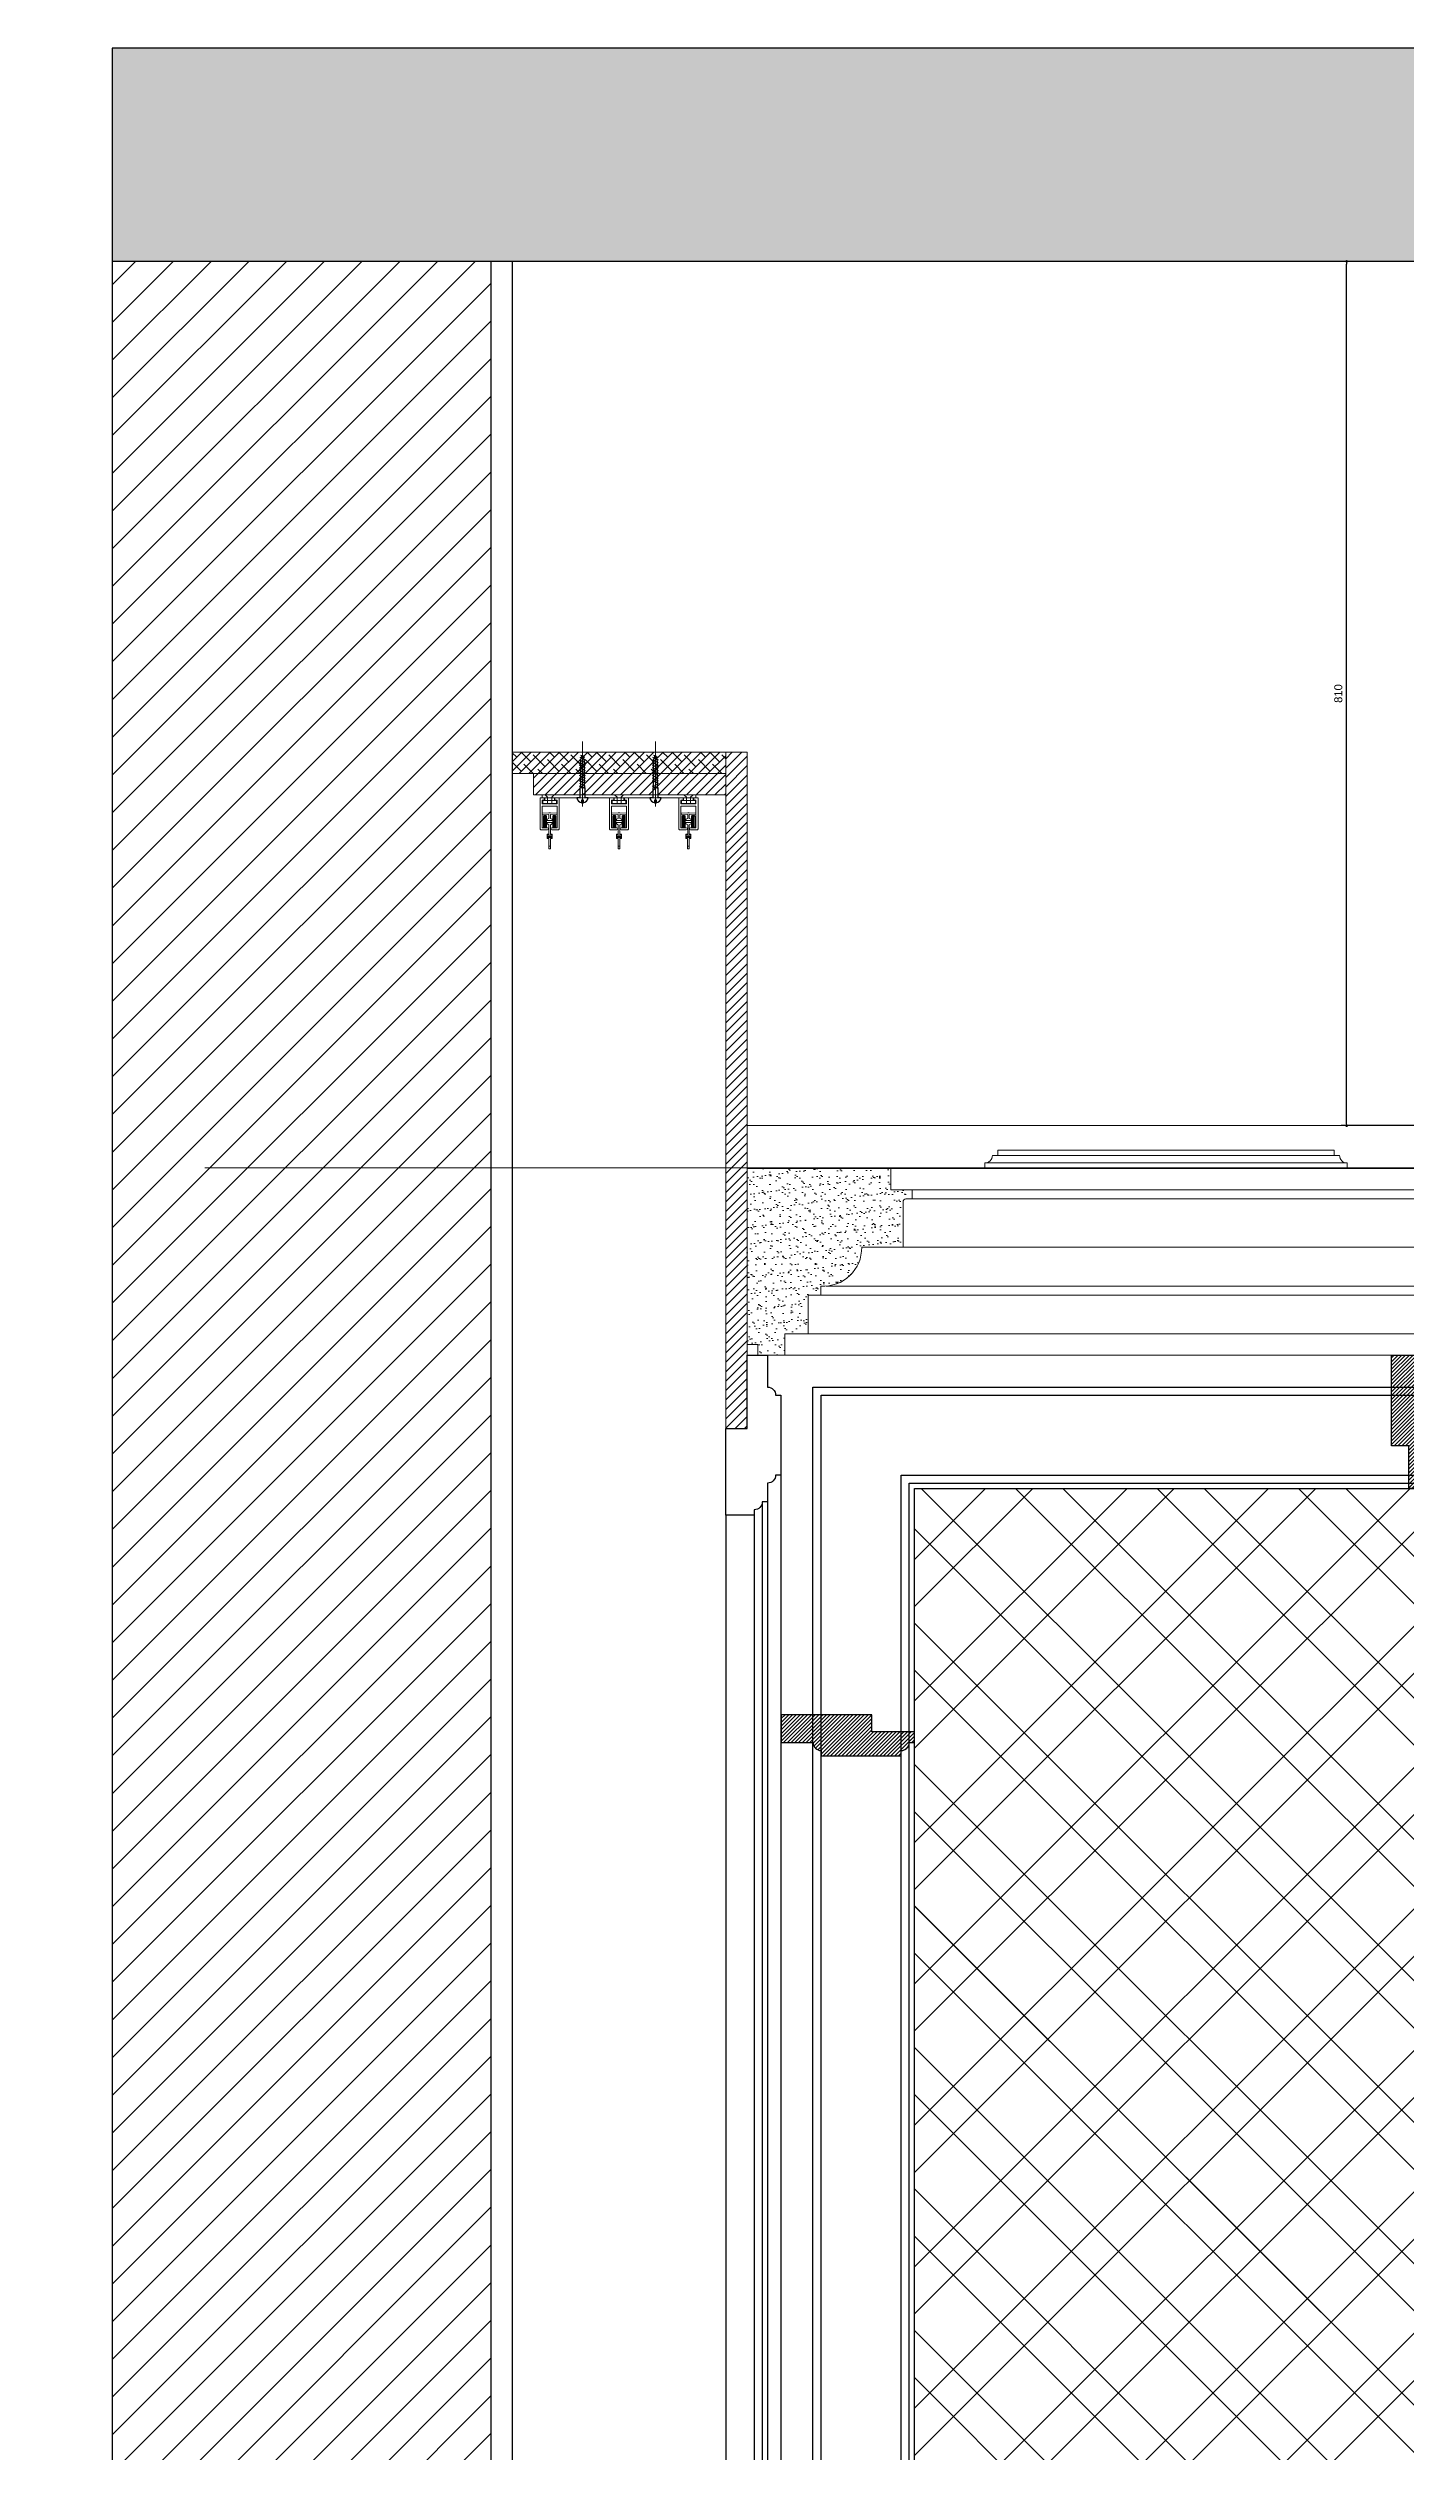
# Model space of a CAD drawing. Header units: millimetres. Extents: x -10942 to 92711, y -16583 to 30009.
# Drawn here: x 2688 to 3960, y 20959 to 23212 of the extents above; entities that cross this region are included whole.
import ezdxf

# ---------------------------------------------------------------- set-up
doc = ezdxf.new("R2010")
doc.units = ezdxf.units.MM
doc.header["$LTSCALE"] = 1000
doc.header["$MEASUREMENT"] = 0
doc.linetypes.add('DASHED', pattern=[0.75, 0.5, -0.25])
doc.linetypes.add('HIDDEN', pattern=[0.375, 0.25, -0.125])
for name, color, linetype in [('8', 8, 'Continuous'), ('A-Hidden', 8, 'HIDDEN'), ('Calliper Gypsum  Elevation', 31, 'Continuous'), ('Layer3', 3, 'Continuous'), ('Layer7', 8, 'Continuous')]:
    doc.layers.add(name, color=color, linetype=linetype)
doc.layers.add('GRC', color=41, linetype='Continuous', lineweight=0)
doc.layers.add('Wood treillis', color=111, linetype='Continuous', lineweight=0)
doc.layers.add('Stone-GRG', color=7, linetype='Continuous', lineweight=0, true_color=0xfff2cc)
doc.styles.get("Standard").update_dxf_attribs({"font": 'arial.ttf'})
doc.dimstyles.new('chester 5', dxfattribs={"dimscale": 0.05, "dimtxt": 150, "dimasz": 50, "dimexe": 100, "dimexo": 0, "dimgap": 80, "dimtad": 1, "dimdec": 0, "dimzin": 0, "dimdsep": 46, "dimtxsty": 'Standard', "dimblk": 'DOT', "dimcen": 100, "dimclrd": 1, "dimclre": 1, "dimclrt": 3, "dimadec": 0, "dimazin": 0, "dimtfac": 1, "dimtdec": 0, "dimtofl": 0, "dimtmove": 0, "dimatfit": 3, "dimfxl": 1, "dimtolj": 1, "dimtzin": 0, "dimlwd": -1, "dimarcsym": 0})

# ---------------------------------------------------------------- blocks, each defined once
blk = doc.blocks.new('curtain box 21')
at = {"lineweight": 0}
for p, q in [((3862.1, 3149.7), (3856.5, 3152.3)), ((3924.7, 3149.7), (3930.3, 3152.3)), ((3830.7, 3103.8), (3826, 3103.8)), ((3830.7, 3102.6), (3826, 3102.6)), ((3830.7, 3101.5), (3826, 3101.5)), ((3895.7, 3103.8), (3891, 3103.8)), ((3895.7, 3102.6), (3891, 3102.6)), ((3895.7, 3101.5), (3891, 3101.5)), ((3960.7, 3103.8), (3956, 3103.8)), ((3960.7, 3102.6), (3956, 3102.6)), ((3960.7, 3101.5), (3956, 3101.5))]:
    blk.add_line(p, q, dxfattribs=at)
at = {"color": 1, "lineweight": 0}
for p, q in [((3823.5, 3122.3), (3823.5, 3110.7)), ((3824.5, 3122.3), (3824.5, 3110.7)), ((3832.3, 3122.3), (3832.3, 3110.7)), ((3833.2, 3122.3), (3833.2, 3110.7)), ((3888.5, 3122.3), (3888.5, 3110.7)), ((3889.5, 3122.3), (3889.5, 3110.7)), ((3897.3, 3122.3), (3897.3, 3110.7)), ((3898.2, 3122.3), (3898.2, 3110.7)), ((3953.5, 3122.3), (3953.5, 3110.7)), ((3954.5, 3122.3), (3954.5, 3110.7)), ((3962.3, 3122.3), (3962.3, 3110.7)), ((3963.2, 3122.3), (3963.2, 3110.7))]:
    blk.add_line(p, q, dxfattribs=at)
at = {"color": 4, "lineweight": 0}
for points in [[(3859.2, 3130.5), (3859.2, 3191.5)], [(3927.6, 3130.5), (3927.6, 3191.5)]]:
    blk.add_lwpolyline(points, dxfattribs=at)
at = {"color": 1, "lineweight": 0}
for points in [[(3835.4, 3131), (3821.4, 3131), (3821.4, 3110.7), (3826.4, 3110.7, -1), (3826.4, 3108.7), (3820.4, 3108.7, -0.414214), (3819.4, 3109.7), (3819.4, 3138.7), (3823.4, 3138.7), (3823.4, 3136.7), (3821.4, 3136.7), (3821.4, 3133), (3835.4, 3133), (3835.4, 3136.7), (3833.4, 3136.7), (3833.4, 3138.7), (3837.4, 3138.7), (3837.4, 3109.7, -0.414214), (3836.4, 3108.7), (3830.4, 3108.7, -1), (3830.4, 3110.7), (3835.4, 3110.7)], [(3900.4, 3131), (3886.4, 3131), (3886.4, 3110.7), (3891.4, 3110.7, -1), (3891.4, 3108.7), (3885.4, 3108.7, -0.414214), (3884.4, 3109.7), (3884.4, 3138.7), (3888.4, 3138.7), (3888.4, 3136.7), (3886.4, 3136.7), (3886.4, 3133), (3900.4, 3133), (3900.4, 3136.7), (3898.4, 3136.7), (3898.4, 3138.7), (3902.4, 3138.7), (3902.4, 3109.7, -0.414214), (3901.4, 3108.7), (3895.4, 3108.7, -1), (3895.4, 3110.7), (3900.4, 3110.7)], [(3965.4, 3131), (3951.4, 3131), (3951.4, 3110.7), (3956.4, 3110.7, -1), (3956.4, 3108.7), (3950.4, 3108.7, -0.414214), (3949.4, 3109.7), (3949.4, 3138.7), (3953.4, 3138.7), (3953.4, 3136.7), (3951.4, 3136.7), (3951.4, 3133), (3965.4, 3133), (3965.4, 3136.7), (3963.4, 3136.7), (3963.4, 3138.7), (3967.4, 3138.7), (3967.4, 3109.7, -0.414214), (3966.4, 3108.7), (3960.4, 3108.7, -1), (3960.4, 3110.7), (3965.4, 3110.7)], [(3824.5, 3122.3), (3823.5, 3122.3, 0.414214), (3822.5, 3121.3), (3822.5, 3111.7, 0.414214), (3823.5, 3110.7), (3824.5, 3110.7, 0.414214), (3825.5, 3111.7), (3825.5, 3121.3, 0.414214)], [(3832.3, 3122.3), (3833.2, 3122.3, -0.414214), (3834.2, 3121.3), (3834.2, 3111.7, -0.414214), (3833.2, 3110.7), (3832.3, 3110.7, -0.414214), (3831.3, 3111.7), (3831.3, 3121.3, -0.414214)], [(3889.5, 3122.3), (3888.5, 3122.3, 0.414214), (3887.5, 3121.3), (3887.5, 3111.7, 0.414214), (3888.5, 3110.7), (3889.5, 3110.7, 0.414214), (3890.5, 3111.7), (3890.5, 3121.3, 0.414214)], [(3897.3, 3122.3), (3898.2, 3122.3, -0.414214), (3899.2, 3121.3), (3899.2, 3111.7, -0.414214), (3898.2, 3110.7), (3897.3, 3110.7, -0.414214), (3896.3, 3111.7), (3896.3, 3121.3, -0.414214)], [(3954.5, 3122.3), (3953.5, 3122.3, 0.414214), (3952.5, 3121.3), (3952.5, 3111.7, 0.414214), (3953.5, 3110.7), (3954.5, 3110.7, 0.414214), (3955.5, 3111.7), (3955.5, 3121.3, 0.414214)], [(3962.3, 3122.3), (3963.2, 3122.3, -0.414214), (3964.2, 3121.3), (3964.2, 3111.7, -0.414214), (3963.2, 3110.7), (3962.3, 3110.7, -0.414214), (3961.3, 3111.7), (3961.3, 3121.3, -0.414214)]]:
    blk.add_lwpolyline(points, format="xyb", close=True, dxfattribs=at)
at = {"lineweight": 0}
for points in [[(3965.4, 3141.5), (3821.4, 3141.5), (3821.4, 3138.7), (3965.4, 3138.7)], [(3828.4, 3141.5), (3832.6, 3141.5), (3830.3, 3139.4), (3830.3, 3133.5), (3828.4, 3133.5), (3826.4, 3133.5), (3826.4, 3139.4), (3824.1, 3141.5)], [(3893.4, 3141.5), (3897.6, 3141.5), (3895.3, 3139.4), (3895.3, 3133.5), (3893.4, 3133.5), (3891.4, 3133.5), (3891.4, 3139.4), (3889.1, 3141.5)], [(3958.4, 3141.5), (3962.6, 3141.5), (3960.3, 3139.4), (3960.3, 3133.5), (3958.4, 3133.5), (3956.4, 3133.5), (3956.4, 3139.4), (3954.1, 3141.5)], [(3827.6, 3124.8), (3829.1, 3124.8), (3835.3, 3124.4), (3835.3, 3123.5), (3829.1, 3123.1), (3829.1, 3119.5), (3830.8, 3118.6), (3830.8, 3117.5), (3830.8, 3117.5), (3828.4, 3117.5), (3825.9, 3117.5), (3825.9, 3117.5), (3825.9, 3118.6), (3827.6, 3119.5), (3827.6, 3123.1), (3821.4, 3123.5), (3821.4, 3124.4)], [(3892.6, 3124.8), (3894.1, 3124.8), (3900.3, 3124.4), (3900.3, 3123.5), (3894.1, 3123.1), (3894.1, 3119.5), (3895.8, 3118.6), (3895.8, 3117.5), (3895.8, 3117.5), (3893.4, 3117.5), (3890.9, 3117.5), (3890.9, 3117.5), (3890.9, 3118.6), (3892.6, 3119.5), (3892.6, 3123.1), (3886.4, 3123.5), (3886.4, 3124.4)], [(3957.6, 3124.8), (3959.1, 3124.8), (3965.3, 3124.4), (3965.3, 3123.5), (3959.1, 3123.1), (3959.1, 3119.5), (3960.8, 3118.6), (3960.8, 3117.5), (3960.8, 3117.5), (3958.4, 3117.5), (3955.9, 3117.5), (3955.9, 3117.5), (3955.9, 3118.6), (3957.6, 3119.5), (3957.6, 3123.1), (3951.4, 3123.5), (3951.4, 3124.4)]]:
    blk.add_lwpolyline(points, close=True, dxfattribs=at)
at = {"color": 1, "lineweight": 0}
for points in [[(3821.9, 3136.2), (3834.9, 3136.2), (3834.9, 3133.5), (3821.9, 3133.5)], [(3823.9, 3138.7), (3832.9, 3138.7), (3832.9, 3136.2), (3823.9, 3136.2)], [(3886.9, 3136.2), (3899.9, 3136.2), (3899.9, 3133.5), (3886.9, 3133.5)], [(3888.9, 3138.7), (3897.9, 3138.7), (3897.9, 3136.2), (3888.9, 3136.2)], [(3951.9, 3136.2), (3964.9, 3136.2), (3964.9, 3133.5), (3951.9, 3133.5)], [(3953.9, 3138.7), (3962.9, 3138.7), (3962.9, 3136.2), (3953.9, 3136.2)]]:
    blk.add_lwpolyline(points, close=True, dxfattribs=at)
for points in [[(3827.6, 3091.1), (3827.6, 3100.5), (3826, 3100.5), (3826, 3104.8), (3827.6, 3104.8), (3827.6, 3113.6), (3825.9, 3114.5), (3825.9, 3115.6), (3825.9, 3115.6), (3828.4, 3115.6), (3830.8, 3115.6), (3830.8, 3115.6), (3830.8, 3114.5), (3829.1, 3113.6), (3829.1, 3104.8), (3830.7, 3104.8), (3830.7, 3100.5), (3829.2, 3100.5), (3829.2, 3091.1)], [(3892.6, 3091.1), (3892.6, 3100.5), (3891, 3100.5), (3891, 3104.8), (3892.6, 3104.8), (3892.6, 3113.6), (3890.9, 3114.5), (3890.9, 3115.6), (3890.9, 3115.6), (3893.4, 3115.6), (3895.8, 3115.6), (3895.8, 3115.6), (3895.8, 3114.5), (3894.1, 3113.6), (3894.1, 3104.8), (3895.7, 3104.8), (3895.7, 3100.5), (3894.2, 3100.5), (3894.2, 3091.1)], [(3957.6, 3091.1), (3957.6, 3100.5), (3956, 3100.5), (3956, 3104.8), (3957.6, 3104.8), (3957.6, 3113.6), (3955.9, 3114.5), (3955.9, 3115.6), (3955.9, 3115.6), (3958.4, 3115.6), (3960.8, 3115.6), (3960.8, 3115.6), (3960.8, 3114.5), (3959.1, 3113.6), (3959.1, 3104.8), (3960.7, 3104.8), (3960.7, 3100.5), (3959.2, 3100.5), (3959.2, 3091.1)]]:
    blk.add_lwpolyline(points, dxfattribs=at)
at = {"lineweight": 0}
for points in [[(3827.9, 3093.5), (3828.9, 3093.5, -0.414214), (3829.2, 3093.2), (3829.2, 3091.1, -0.414214), (3828.9, 3090.8), (3827.9, 3090.8, -0.414214), (3827.6, 3091.1), (3827.6, 3093.2, -0.414214)], [(3892.9, 3093.5), (3893.9, 3093.5, -0.414214), (3894.2, 3093.2), (3894.2, 3091.1, -0.414214), (3893.9, 3090.8), (3892.9, 3090.8, -0.414214), (3892.6, 3091.1), (3892.6, 3093.2, -0.414214)], [(3957.9, 3093.5), (3958.9, 3093.5, -0.414214), (3959.2, 3093.2), (3959.2, 3091.1, -0.414214), (3958.9, 3090.8), (3957.9, 3090.8, -0.414214), (3957.6, 3091.1), (3957.6, 3093.2, -0.414214)]]:
    blk.add_lwpolyline(points, format="xyb", close=True, dxfattribs=at)
blk = doc.blocks.new('curtain track_3')
for p, q in [((52828.2, -34660.4), (52822.6, -34657.8)), ((52828.2, -34662.8), (52822.6, -34660.2)), ((52828.2, -34665.2), (52822.6, -34662.6)), ((52828.2, -34667.7), (52822.6, -34665.1)), ((52828.2, -34670.1), (52822.6, -34667.5)), ((52828.2, -34672.5), (52822.6, -34669.9)), ((52828.2, -34672.5), (52822.6, -34669.9)), ((52828.2, -34674.9), (52822.6, -34672.3)), ((52828.2, -34657.9), (52823, -34655.5)), ((52827.5, -34655.2), (52823.8, -34653.5)), ((52896.5, -34660.4), (52890.9, -34657.8)), ((52896.5, -34662.8), (52890.9, -34660.2)), ((52896.5, -34665.2), (52890.9, -34662.6)), ((52896.5, -34667.7), (52890.9, -34665.1)), ((52896.5, -34670.1), (52890.9, -34667.5)), ((52896.5, -34672.5), (52890.9, -34669.9)), ((52896.5, -34672.5), (52890.9, -34669.9)), ((52896.5, -34674.9), (52890.9, -34672.3)), ((52896.5, -34657.9), (52891.3, -34655.5)), ((52895.9, -34655.2), (52892.2, -34653.5)), ((52828.2, -34677.4), (52822.6, -34674.8)), ((52828.2, -34679.8), (52822.6, -34677.2)), ((52828.2, -34679.8), (52822.6, -34677.2)), ((52828.2, -34684.6), (52822.6, -34682.1)), ((52896.5, -34677.4), (52890.9, -34674.8)), ((52896.5, -34679.8), (52890.9, -34677.2)), ((52896.5, -34679.8), (52890.9, -34677.2)), ((52896.5, -34684.6), (52890.9, -34682.1))]:
    blk.add_line(p, q)
for points in [[(52823.6, -34683.9), (52823.6, -34659, -0.149778), (52825.3, -34653.3, 1.883636)], [(52827.1, -34683.9), (52827.1, -34659, 0.149778), (52825.3, -34653.3, -1.883636)], [(52891.9, -34683.9), (52891.9, -34659, -0.149778), (52893.7, -34653.3, 1.883636)], [(52895.4, -34683.9), (52895.4, -34659, 0.149778), (52893.7, -34653.3, -1.883636)]]:
    blk.add_lwpolyline(points, format="xyb")
at = {"color": 4}
for points in [[(52825.3, -34695.1), (52825.8, -34695.1), (52825.8, -34697.7, 0.38819), (52830.5, -34693.3), (52827.8, -34693.3), (52827.8, -34683.9), (52825.3, -34683.9), (52822.8, -34683.9), (52822.8, -34693.3), (52820.1, -34693.3, 0.38819), (52824.8, -34697.7), (52824.8, -34695.1)], [(52893.7, -34695.1), (52894.2, -34695.1), (52894.2, -34697.7, 0.38819), (52898.9, -34693.3), (52896.1, -34693.3), (52896.1, -34683.9), (52893.7, -34683.9), (52891.2, -34683.9), (52891.2, -34693.3), (52888.4, -34693.3, 0.38819), (52893.1, -34697.7), (52893.1, -34695.1)]]:
    blk.add_lwpolyline(points, format="xyb", close=True, dxfattribs=at)
at = {"extrusion": (0, 0, -1), "zscale": -1}
blk.add_blockref('curtain box 21', (-56752.9, -37831.9), dxfattribs=at)
blk = doc.blocks.new('section ceiling a')
at = {"layer": '8'}
h = blk.add_hatch(dxfattribs=at)
h.set_pattern_fill('ANSI38', color=256, scale=50, style=0)
h.set_pattern_definition([(45, (-31694.053, 13553.8655), (-4.41941738, 4.41941738), []), (135, (-31694.053, 13553.8655), (-13.25825215, 4.41941738), [15.625, -9.375])])
h.paths.add_polyline_path([(371648.3, 131243.5), (371648.3, 131223.5), (371448.3, 131223.5), (371448.3, 131243.5)])
h = blk.add_hatch(dxfattribs=at)
h.set_pattern_fill('ANSI31', color=256, scale=50, style=0)
h.set_pattern_definition([(45, (-31694.053, 13453.8655), (-4.41941738, 4.41941738), [])])
h.paths.add_polyline_path([(371648.3, 130609.7), (371668.3, 130609.7), (371668.3, 131243.5), (371648.3, 131243.5)])
h = blk.add_hatch(dxfattribs=at)
h.set_pattern_fill('ANSI31', color=256, scale=50, style=0)
h.set_pattern_definition([(45, (-31694.053, 13553.8655), (-4.41941738, 4.41941738), [])])
h.paths.add_polyline_path([(371648.3, 131223.5), (371648.3, 131203.5), (371468.3, 131203.5), (371468.3, 131223.5)])
at = {"layer": 'GRC', "lineweight": 0}
h = blk.add_hatch(dxfattribs=at)
h.set_pattern_fill('AR-SAND', color=256, scale=6)
h.set_pattern_definition([(37.5, (372639.758, 137680.752), (-0.37796, 11.560943), [0, -9.12, 0, -10.2, 0, -9.75]), (7.5, (372639.758, 137680.752), (10.61866, 16.932876), [0, -4.92, 0, -8.22, 0, -3.15]), (327.5, (372632.378, 137680.752), (18.684851, 0.033954), [0, -3, 0, -10.8, 0, -14.1]), (317.5, (372632.378, 137680.752), (18.03676, 5.266053), [0, -1.5, 0, -7.08, 0, -8.1])])
h.paths.add_polyline_path([(371803, 130853.5), (371668.3, 130853.5), (371668.3, 130688.5), (371678.3, 130688.5), (371678.3, 130678.5), (371703.5, 130678.5), (371703.5, 130698.3), (371725.4, 130698.3), (371725.4, 130734.5), (371737.4, 130734.5), (371737.4, 130743.2, 0.439979), (371775.6, 130779.5), (371814.4, 130779.5), (371814.4, 130822.1, -0.415481), (371817.1, 130824.8), (371823, 130824.8), (371823, 130833.5), (371803, 130833.5)])
at = {"layer": 'GRC', "elevation": 0}
for points in [[(372298.3, 131338.5), (372298.3, 130893.5), (371668.3, 130893.5), (371668.3, 130853.5), (371863, 130853.5), (371863, 130853.5), (371863, 130853.5), (371890.9, 130853.5), (371890.9, 130858.5, 0.413614), (371898, 130865.6), (371903, 130865.6), (371903, 130870.6), (372218.3, 130870.6), (372218.3, 130865.6), (372223.3, 130865.6, 0.413614), (372230.4, 130858.5), (372230.4, 130853.5), (372306.3, 130853.5), (372306.3, 130853.5), (372306.3, 130858.5, 0.413614), (372313.3, 130865.6), (372318.3, 130865.6), (372318.3, 131288.1)], [(371668.3, 130688.5), (371668.3, 130853.5), (371803, 130853.5), (371803, 130833.5), (371823, 130833.5), (371823, 130824.8), (371817.1, 130824.8, 0.415481), (371814.4, 130822.1), (371814.4, 130779.5), (371775.6, 130779.5, -0.439979), (371737.4, 130743.2), (371737.4, 130734.5), (371725.4, 130734.5), (371725.4, 130698.3), (371703.5, 130698.3), (371703.5, 130678.5), (371678.3, 130678.5), (371678.3, 130688.5), (371668.3, 130688.5)]]:
    blk.add_lwpolyline(points, format="xyb", dxfattribs=at)
for points in [[(371648.3, 131243.5), (371648.3, 131223.5), (371448.3, 131223.5), (371448.3, 131243.5), (371648.3, 131243.5)], [(371648.3, 131223.5), (371648.3, 131203.5), (371468.3, 131203.5), (371468.3, 131223.5), (371648.3, 131223.5)]]:
    blk.add_lwpolyline(points, dxfattribs=at)
blk.add_lwpolyline([(371648.3, 130609.7), (371668.3, 130609.7), (371668.3, 131243.5), (371648.3, 131243.5)], close=True, dxfattribs=at)
blk = doc.blocks.new('_Dot')
at = {"color": 0, "linetype": 'ByBlock', "lineweight": -2}
blk.add_line((-0.5, 0), (-1, 0), dxfattribs=at)
at = {"color": 0, "linetype": 'ByBlock', "const_width": 0.5}
blk.add_lwpolyline([(-0.25, 0, 1), (0.25, 0, 1)], format="xyb", close=True, dxfattribs=at)
blk = doc.blocks.new('*D206')
at = {"color": 1, "lineweight": -2, "transparency": 16777216}
for p, q in [((3972.4, 23012.1), (3899, 23012.1)), ((3972.4, 22202.1), (3899, 22202.1))]:
    blk.add_line(p, q, dxfattribs=at)
at = {"color": 1, "transparency": 16777216}
blk.add_line((3904, 22204.6), (3904, 23009.6), dxfattribs=at)
at = {"layer": 'Defpoints', "color": 0, "transparency": 16777216}
for p in [(3904, 23012.1), (3972.4, 23012.1, 0), (3972.4, 22202.1, 0)]:
    blk.add_point(p, dxfattribs=at)
at = {"color": 1, "transparency": 16777216, "xscale": 2.5, "yscale": 2.5, "zscale": 2.5}
for p, rotation in [((3904, 23012.1), 90), ((3904, 22202.1), 270)]:
    blk.add_blockref('_Dot', p, dxfattribs=dict(at, rotation=rotation))
at = {"color": 3, "transparency": 16777216, "insert": (3896.2, 22607.1), "char_height": 7.5, "attachment_point": 5, "rotation": 90}
blk.add_mtext('\\A1;810', dxfattribs=at)
blk = doc.blocks.new('MAK-GF10 structrual elev A')
at = {"layer": 'Layer7'}
h = blk.add_hatch(dxfattribs=at)
h.set_pattern_fill('AR-CONC', color=256, scale=10, style=0)
h.set_pattern_definition([(50, (-400019.973, -95187.583), (71.726018, -6.2752135), [7.5, -82.5]), (355, (-400019.97, -95187.58), (-13.875133, 75.219213), [6, -66]), (100.4514, (-400013.996, -95188.106), (57.850938, 68.943954), [6.374019, -70.114211]), (46.1842, (-400019.97, -95167.58), (106.724105, -16.551901), [11.25, -123.75]), (96.6356, (-400011.08, -95168.96), (93.46627, 97.411787), [9.56103, -105.1713]), (351.1842, (-400019.97, -95167.58), (93.466195, 97.41186), [9, -99]), (21, (-400009.973, -95172.583), (59.690705, -40.261889), [7.5, -82.5]), (326, (-400009.97, -95172.58), (24.331533, 72.515005), [6, -66]), (71.4514, (-400005, -95175.94), (84.022263, 32.25305), [6.374019, -70.114211]), (37.5, (-400019.973, -95187.583), (1.2159855, 33.2893854), [0, -65.2, 0, -67, 0, -66.25]), (7.5, (-400019.973, -95187.583), (26.3069537, 39.4411712), [0, -38.2, 0, -63.7, 0, -25.25]), (327.5, (-400042.273, -95187.583), (53.3822436, -2.2554872), [0, -25, 0, -78, 0, -103.5]), (317.5, (-400052.273, -95187.583), (58.318617, 10.010498), [0, -32.5, 0, -51.8, 0, -73.5])])
h.paths.add_polyline_path([(13352.4, 23212.1), (13352.4, 23012.1), (2747.6, 23012.1), (2747.6, 23212.1)])
h = blk.add_hatch(dxfattribs=at)
h.set_pattern_fill('ANSI31', color=256, scale=200, style=0)
h.set_pattern_definition([(45, (-400019.973, -95237.583), (-17.6776695, 17.6776695), [])])
h.paths.add_polyline_path([(2747.6, 22562.1), (2769.6, 22562.1), (3102.4, 22562.1), (3102.4, 18762.1), (2747.6, 18762.1)])
h.paths.add_polyline_path([(2747.6, 23012.1), (3102.4, 23012.1), (3102.4, 22562.1), (2747.6, 22562.1)])
at = {"layer": 'Layer3'}
for p, q in [((13352.4, 23212.1, 0), (2747.6, 23212.1, 0)), ((2747.6, 23212.1, 0), (2747.6, 18562.1, 0)), ((13352.4, 23012.1, 0), (2747.6, 23012.1, 0)), ((3102.4, 23012.1, 0), (3102.4, 18762.1, 0)), ((3122.4, 23012.1, 0), (3122.4, 18862.1, 0))]:
    blk.add_line(p, q, dxfattribs=at)

msp = doc.modelspace()

# ---------------------------------------------------------------- hatches: boundary and pattern name
at = {"layer": 'Stone-GRG', "lineweight": 0}
h = msp.add_hatch(dxfattribs=at)
h.set_pattern_fill('ANSI31', color=253, scale=20)
h.set_pattern_definition([(45, (-87882.7994, -12056.0664), (-1.76776695, 1.76776695), [])])
edge = h.paths.add_edge_path()
edge.add_line((3946, 21902.1), (3946, 21987.1))
edge.add_line((3946, 21987.1), (3972.1, 21987.1))
edge.add_line((3972.1, 21987.1), (3972.1, 21962.1))
edge.add_line((3972.1, 21962.1), (3972.1, 21957.1))
edge.add_arc((3972.1, 21949.6), 7.5, 0, 90, ccw=False)
edge.add_line((3979.6, 21949.6), (3984.6, 21949.6))
edge.add_line((3984.6, 21949.6), (3984.6, 21874.6))
edge.add_line((3984.6, 21874.6), (3979.6, 21874.6))
edge.add_arc((3972.1, 21874.6), 7.5, -90, 0, ccw=False)
edge.add_line((3972.1, 21867.1), (3972.1, 21862.1))
edge.add_line((3972.1, 21862.1), (3962.1, 21862.1))
edge.add_line((3962.1, 21862.1), (3962.1, 21902.1))
edge.add_line((3962.1, 21902.1), (3946, 21902.1))
h = msp.add_hatch(dxfattribs=at)
h.set_pattern_fill('ANSI31', color=253, scale=20)
h.set_pattern_definition([(45, (-88001.9243, -9922.7142), (-1.76776695, 1.76776695), [])])
edge = h.paths.add_edge_path()
edge.add_line((3459.2, 21650), (3374.2, 21650))
edge.add_line((3374.2, 21650), (3374.2, 21623.9))
edge.add_line((3374.2, 21623.9), (3399.2, 21623.9))
edge.add_line((3399.2, 21623.9), (3404.2, 21623.9))
edge.add_arc((3411.7, 21623.9), 7.5, 180, 270)
edge.add_line((3411.7, 21616.4), (3411.7, 21611.4))
edge.add_line((3411.7, 21611.4), (3486.7, 21611.4))
edge.add_line((3486.7, 21611.4), (3486.7, 21616.4))
edge.add_arc((3486.7, 21623.9), 7.5, 270, 360)
edge.add_line((3494.2, 21623.9), (3499.2, 21623.9))
edge.add_line((3499.2, 21623.9), (3499.2, 21633.9))
edge.add_line((3499.2, 21633.9), (3459.2, 21633.9))
edge.add_line((3459.2, 21633.9), (3459.2, 21650))
at = {"layer": 'Wood treillis', "lineweight": -2}
h = msp.add_hatch(dxfattribs=at)
h.set_pattern_fill('ANSI32', color=256, scale=250, angle=90)
h.paths.add_polyline_path([(4368.8, 21862.1), (3499.1, 21862.1), (3499, 19167.1), (4368.7, 19167.1)])
h = msp.add_hatch(dxfattribs=at)
h.set_pattern_fill('ANSI32', color=256, scale=250, angle=90)
h.paths.add_polyline_path([(3499.1, 21862.1), (4368.8, 21862.1), (4369, 19167.1), (3499.3, 19167.1)])
h = msp.add_hatch(dxfattribs=at)
h.set_pattern_fill('ANSI32', color=256, scale=250)
h.paths.add_polyline_path([(3499.1, 21862.1), (4368.8, 21862.1), (4369, 19167.1), (3499.3, 19167.1)])

# ---------------------------------------------------------------- linework, layer by layer
at = {"layer": 'A-Hidden', "linetype": 'DASHED', "lineweight": 0, "ltscale": 10}
for p, q in [((15334.4, 23012.1, 0), (2054.3, 23012.1, 0)), ((15334.4, 22162.6, 0), (2054.3, 22162.6, 0))]:
    msp.add_line(p, q, dxfattribs=at)
at = {"layer": 'GRC', "lineweight": 0}
for p, q in [((3577.1, 22174.1, 0), (3892.4, 22174.1, 0)), ((3477.1, 22162.1, 0), (12539.8, 22162.1, 0)), ((3904.5, 22167.1, 0), (3565, 22167.1, 0)), ((3497.1, 22142.1, 0), (12607.7, 22142.1, 0)), ((3497.1, 22133.4, 0), (12607.7, 22133.4, 0)), ((3488.4, 22088.1, 0), (12616.3, 22088.1, 0)), ((3411.5, 22043.1, 0), (12693.3, 22043.1, 0)), ((3416.4, 22051.7, 0), (12688.4, 22051.7, 0)), ((3399.5, 22006.9, 0), (12705.3, 22006.9, 0)), ((3377.6, 21987.1, 0), (12727.2, 21987.1, 0))]:
    msp.add_line(p, q, dxfattribs=at)
at = {"layer": 'GRC', "lineweight": 0, "elevation": 0}
for points in [[(3322.4, 21937.1), (3322.4, 21937.1)], [(3342.4, 21937.1), (3342.4, 21937.1)]]:
    msp.add_lwpolyline(points, dxfattribs=at)
at = {"layer": 'Wood treillis', "lineweight": -2}
for p, q in [((3374.1, 21874.6, 0), (3374.1, 19042.1, 0)), ((3322.4, 21837.1, 0), (3322.4, 18862.1, 0)), ((3349.1, 21837.1, 0), (3349.1, 19042.1, 0)), ((3356.6, 21849.6, 0), (3356.6, 19042.1, 0)), ((3361.6, 21849.6, 0), (3361.6, 19042.1, 0))]:
    msp.add_line(p, q, dxfattribs=at)
at = {"layer": 'Wood treillis', "lineweight": -2, "elevation": 0}
msp.add_lwpolyline([(3322.4, 21918.3), (3342.4, 21918.3), (3342.4, 21987.1), (3361.6, 21987.1), (3361.6, 21957.1, -0.414214), (3369.1, 21949.6), (3374.1, 21949.6), (3374.1, 21874.6), (3369.1, 21874.6, -0.414214), (3361.6, 21867.1), (3361.6, 21862.1), (3361.6, 21862.1), (3361.6, 21849.6), (3356.6, 21849.6, -0.414214), (3349.1, 21842.1), (3349.1, 21837.1), (3322.4, 21837.1)], format="xyb", close=True, dxfattribs=at)
at = {"layer": 'Wood treillis', "color": 0, "lineweight": -2, "elevation": 0}
for points in [[(3946, 21902.1), (3946, 21987.1), (3972.1, 21987.1), (3972.1, 21962.1), (3972.1, 21962.1), (3972.1, 21957.1, -0.414214), (3979.6, 21949.6), (3984.6, 21949.6), (3984.6, 21874.6), (3979.6, 21874.6, -0.414214), (3972.1, 21867.1), (3972.1, 21862.1), (3962.1, 21862.1), (3962.1, 21902.1), (3946, 21902.1)], [(3459.2, 21650), (3374.2, 21650), (3374.2, 21623.9), (3399.2, 21623.9), (3399.2, 21623.9), (3404.2, 21623.9, 0.414214), (3411.7, 21616.4), (3411.7, 21611.4), (3486.7, 21611.4), (3486.7, 21616.4, 0.414214), (3494.2, 21623.9), (3499.2, 21623.9), (3499.2, 21633.9), (3459.2, 21633.9), (3459.2, 21650)]]:
    msp.add_lwpolyline(points, format="xyb", dxfattribs=at)
for points in [[(3404.1, 21957.1), (8050.7, 21957.1)], [(3411.6, 21949.6), (8050.7, 21949.6)]]:
    msp.add_lwpolyline(points, dxfattribs=at)
at = {"layer": 'Wood treillis', "lineweight": -2, "elevation": 0}
for points in [[(3404.1, 19042.1), (3404.1, 21957.1)], [(3411.6, 19042.1), (3411.6, 21949.6)]]:
    msp.add_lwpolyline(points, dxfattribs=at)
for points in [[(3486.6, 21874.6), (4381.3, 21874.6), (4381.5, 19154.6), (3486.8, 19154.6)], [(3494.1, 21867.1), (4373.8, 21867.1), (4374, 19162.1), (3494.3, 19162.1)], [(3499.1, 21862.1), (4368.8, 21862.1), (4369, 19167.1), (3499.3, 19167.1)]]:
    msp.add_lwpolyline(points, close=True, dxfattribs=at)

# ---------------------------------------------------------------- block references
msp.add_blockref('section ceiling a', (-368325.9, -108691.4, 0))
at = {"layer": '8', "color": 2}
msp.add_blockref('MAK-GF10 structrual elev A', (0, 0), dxfattribs=at)
at = {"layer": 'Calliper Gypsum  Elevation', "lineweight": 0}
msp.add_blockref('curtain track_3', (-49637.1, 57202.5, 0), dxfattribs=at)

# ---------------------------------------------------------------- dimensions: what is measured, and where the dimension line sits
dim = msp.add_linear_dim(base=(3904, 23012.1, 0), p1=(3972.4, 22202.1, 0), p2=(3972.4, 23012.1, 0), angle=90, dimstyle='chester 5')
dim.commit()
dim.dimension.update_dxf_attribs({"geometry": '*D206', "text_midpoint": (3896.2, 22607.1, 0)})

doc.saveas('drawing.dxf')
